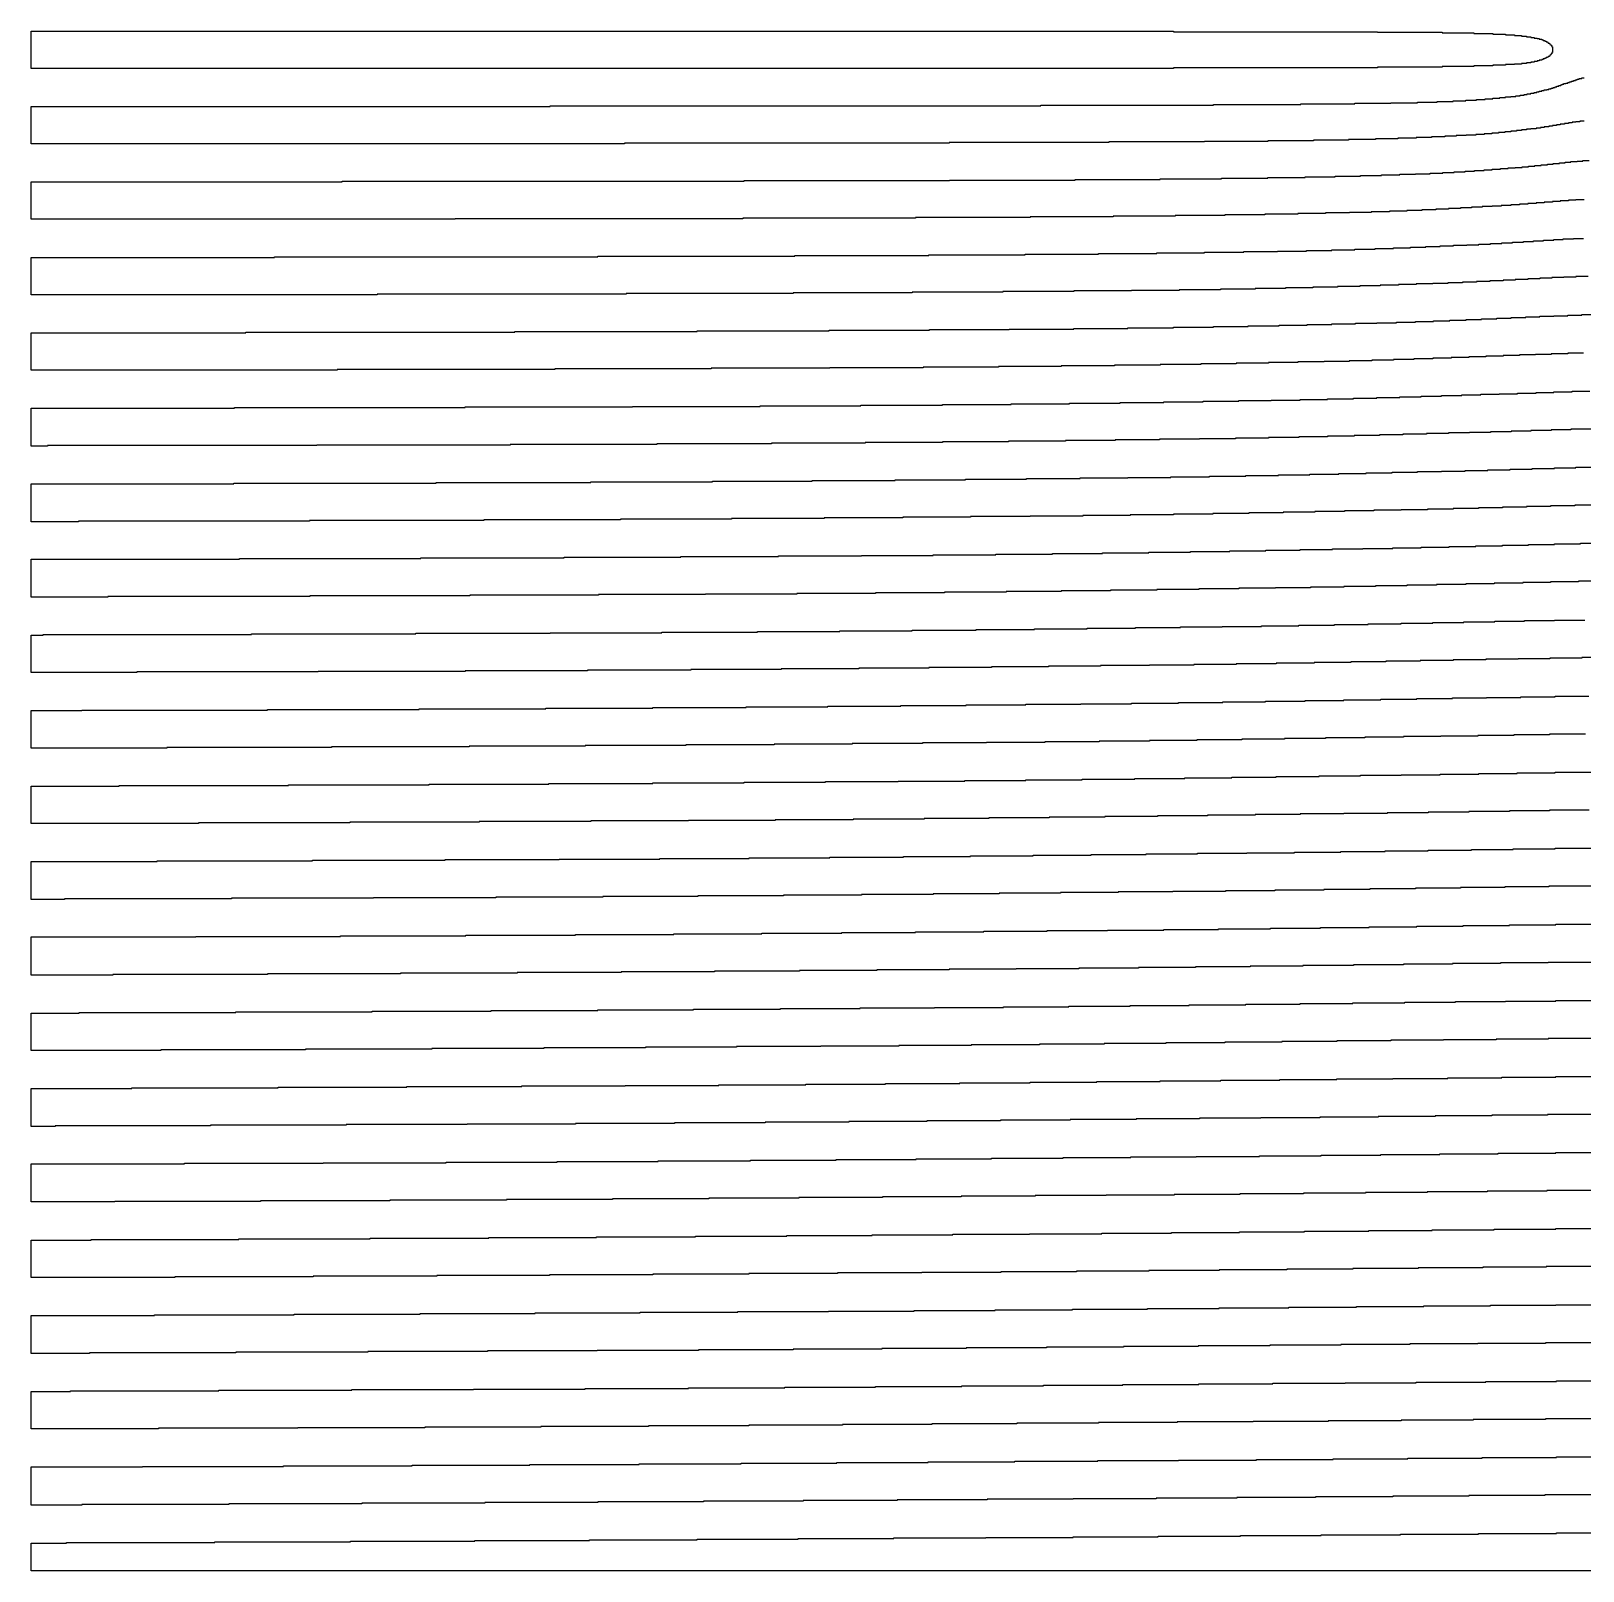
# Model space of a CAD drawing. Extents: x 600 to 5400, y 600 to 5400.
# Drawn here: x 600 to 3048, y 600 to 3029 of the extents above; entities that cross this region are included whole.
import ezdxf

# ---------------------------------------------------------------- set-up
doc = ezdxf.new("R2010")
doc.units = 0
doc.layers.add('LG_10_ZP600_INV_LG', color=5, linetype='CONTINUOUS')

msp = doc.modelspace()

# ---------------------------------------------------------------- linework, layer by layer
at = {"layer": 'LG_10_ZP600_INV_LG'}
msp.add_lwpolyline([(2402, 3029), (2402, 3028), (2724, 3028), (2724, 3027), (2826, 3027), (2826, 3026), (2876, 3026), (2876, 3025), (2906, 3025), (2906, 3024), (2926, 3024), (2926, 3023), (2940, 3023), (2940, 3022), (2951, 3022), (2951, 3021), (2959, 3021), (2959, 3020), (2966, 3020), (2966, 3019), (2971, 3019), (2971, 3018), (2976, 3018), (2976, 3017), (2979, 3017), (2979, 3016), (2983, 3016), (2983, 3015), (2985, 3015), (2985, 3014), (2988, 3014), (2988, 3013), (2990, 3013), (2990, 3012), (2992, 3012), (2992, 3011), (2993, 3011), (2993, 3010), (2995, 3010), (2995, 3009), (2996, 3009), (2996, 3008), (2997, 3008), (2997, 3007), (2998, 3007), (2998, 3006), (2999, 3006), (2999, 3004), (3000, 3004), (3000, 2995), (2999, 2995), (2999, 2993), (2998, 2993), (2998, 2992), (2997, 2992), (2997, 2991), (2996, 2991), (2996, 2990), (2995, 2990), (2995, 2989), (2993, 2989), (2993, 2988), (2992, 2988), (2992, 2987), (2990, 2987), (2990, 2986), (2988, 2986), (2988, 2985), (2985, 2985), (2985, 2984), (2983, 2984), (2983, 2983), (2979, 2983), (2979, 2982), (2976, 2982), (2976, 2981), (2971, 2981), (2971, 2980), (2966, 2980), (2966, 2979), (2959, 2979), (2959, 2978), (2951, 2978), (2951, 2977), (2940, 2977), (2940, 2976), (2926, 2976), (2926, 2975), (2906, 2975), (2906, 2974), (2876, 2974), (2876, 2973), (2826, 2973), (2826, 2972), (2724, 2972), (2724, 2971), (2402, 2971), (2402, 2970), (600, 2970), (600, 3029)], close=True, dxfattribs=at)
for points in [[(3050, 2887), (3043, 2887), (3043, 2886), (3037, 2886), (3037, 2885), (3031, 2885), (3031, 2884), (3025, 2884), (3025, 2883), (3019, 2883), (3019, 2882), (3012, 2882), (3012, 2881), (3006, 2881), (3006, 2880), (3000, 2880), (3000, 2879), (2994, 2879), (2994, 2878), (2987, 2878), (2987, 2877), (2981, 2877), (2981, 2876), (2974, 2876), (2974, 2875), (2966, 2875), (2966, 2874), (2959, 2874), (2959, 2873), (2951, 2873), (2951, 2872), (2943, 2872), (2943, 2871), (2934, 2871), (2934, 2870), (2925, 2870), (2925, 2869), (2915, 2869), (2915, 2868), (2904, 2868), (2904, 2867), (2892, 2867), (2892, 2866), (2879, 2866), (2879, 2865), (2864, 2865), (2864, 2864), (2848, 2864), (2848, 2863), (2830, 2863), (2830, 2862), (2809, 2862), (2809, 2861), (2785, 2861), (2785, 2860), (2756, 2860), (2756, 2859), (2721, 2859), (2721, 2858), (2678, 2858), (2678, 2857), (2623, 2857), (2623, 2856), (2551, 2856), (2551, 2855), (2451, 2855), (2451, 2854), (2300, 2854), (2300, 2853), (2048, 2853), (2048, 2852), (1536, 2852), (1536, 2851), (600, 2851), (600, 2910), (1419, 2910), (1419, 2911), (2193, 2911), (2193, 2912), (2465, 2912), (2465, 2913), (2603, 2913), (2603, 2914), (2688, 2914), (2688, 2915), (2745, 2915), (2745, 2916), (2787, 2916), (2787, 2917), (2818, 2917), (2818, 2918), (2843, 2918), (2843, 2919), (2863, 2919), (2863, 2920), (2880, 2920), (2880, 2921), (2894, 2921), (2894, 2922), (2906, 2922), (2906, 2923), (2917, 2923), (2917, 2924), (2926, 2924), (2926, 2925), (2934, 2925), (2934, 2926), (2942, 2926), (2942, 2927), (2949, 2927), (2949, 2928), (2955, 2928), (2955, 2929), (2960, 2929), (2960, 2930), (2966, 2930), (2966, 2931), (2971, 2931), (2971, 2932), (2975, 2932), (2975, 2933), (2979, 2933), (2979, 2934), (2983, 2934), (2983, 2935), (2987, 2935), (2987, 2936), (2991, 2936), (2991, 2937), (2994, 2937), (2994, 2938), (2998, 2938), (2998, 2939), (3001, 2939), (3001, 2940), (3004, 2940), (3004, 2941), (3007, 2941), (3007, 2942), (3010, 2942), (3010, 2943), (3013, 2943), (3013, 2944), (3015, 2944), (3015, 2945), (3018, 2945), (3018, 2946), (3021, 2946), (3021, 2947), (3024, 2947), (3024, 2948), (3027, 2948), (3027, 2949), (3030, 2949), (3030, 2950), (3033, 2950), (3033, 2951), (3036, 2951), (3036, 2952), (3039, 2952), (3039, 2953), (3042, 2953), (3042, 2954), (3046, 2954), (3046, 2955), (3050, 2955)], [(3050, 2763), (3037, 2763), (3037, 2762), (3025, 2762), (3025, 2761), (3012, 2761), (3012, 2760), (3000, 2760), (3000, 2759), (2987, 2759), (2987, 2758), (2974, 2758), (2974, 2757), (2961, 2757), (2961, 2756), (2948, 2756), (2948, 2755), (2934, 2755), (2934, 2754), (2919, 2754), (2919, 2753), (2905, 2753), (2905, 2752), (2889, 2752), (2889, 2751), (2872, 2751), (2872, 2750), (2855, 2750), (2855, 2749), (2836, 2749), (2836, 2748), (2816, 2748), (2816, 2747), (2794, 2747), (2794, 2746), (2770, 2746), (2770, 2745), (2743, 2745), (2743, 2744), (2714, 2744), (2714, 2743), (2680, 2743), (2680, 2742), (2642, 2742), (2642, 2741), (2598, 2741), (2598, 2740), (2546, 2740), (2546, 2739), (2483, 2739), (2483, 2738), (2405, 2738), (2405, 2737), (2307, 2737), (2307, 2736), (2176, 2736), (2176, 2735), (1995, 2735), (1995, 2734), (1723, 2734), (1723, 2733), (1269, 2733), (1269, 2732), (600, 2732), (600, 2791), (1091, 2791), (1091, 2792), (1725, 2792), (1725, 2793), (2049, 2793), (2049, 2794), (2247, 2794), (2247, 2795), (2381, 2795), (2381, 2796), (2478, 2796), (2478, 2797), (2551, 2797), (2551, 2798), (2610, 2798), (2610, 2799), (2657, 2799), (2657, 2800), (2697, 2800), (2697, 2801), (2730, 2801), (2730, 2802), (2759, 2802), (2759, 2803), (2784, 2803), (2784, 2804), (2807, 2804), (2807, 2805), (2827, 2805), (2827, 2806), (2845, 2806), (2845, 2807), (2862, 2807), (2862, 2808), (2877, 2808), (2877, 2809), (2892, 2809), (2892, 2810), (2905, 2810), (2905, 2811), (2918, 2811), (2918, 2812), (2930, 2812), (2930, 2813), (2941, 2813), (2941, 2814), (2952, 2814), (2952, 2815), (2962, 2815), (2962, 2816), (2972, 2816), (2972, 2817), (2982, 2817), (2982, 2818), (2992, 2818), (2992, 2819), (3001, 2819), (3001, 2820), (3011, 2820), (3011, 2821), (3020, 2821), (3020, 2822), (3029, 2822), (3029, 2823), (3039, 2823), (3039, 2824), (3048, 2824), (3048, 2825), (3058, 2825)], [(3056, 2642), (3037, 2642), (3037, 2641), (3018, 2641), (3018, 2640), (2999, 2640), (2999, 2639), (2980, 2639), (2980, 2638), (2961, 2638), (2961, 2637), (2941, 2637), (2941, 2636), (2922, 2636), (2922, 2635), (2901, 2635), (2901, 2634), (2880, 2634), (2880, 2633), (2858, 2633), (2858, 2632), (2835, 2632), (2835, 2631), (2811, 2631), (2811, 2630), (2785, 2630), (2785, 2629), (2757, 2629), (2757, 2628), (2728, 2628), (2728, 2627), (2696, 2627), (2696, 2626), (2661, 2626), (2661, 2625), (2622, 2625), (2622, 2624), (2579, 2624), (2579, 2623), (2531, 2623), (2531, 2622), (2476, 2622), (2476, 2621), (2411, 2621), (2411, 2620), (2336, 2620), (2336, 2619), (2245, 2619), (2245, 2618), (2133, 2618), (2133, 2617), (1990, 2617), (1990, 2616), (1802, 2616), (1802, 2615), (1539, 2615), (1539, 2614), (1146, 2614), (1146, 2613), (600, 2613), (600, 2672), (984, 2672), (984, 2673), (1494, 2673), (1494, 2674), (1805, 2674), (1805, 2675), (2016, 2675), (2016, 2676), (2168, 2676), (2168, 2677), (2284, 2677), (2284, 2678), (2376, 2678), (2376, 2679), (2451, 2679), (2451, 2680), (2513, 2680), (2513, 2681), (2566, 2681), (2566, 2682), (2612, 2682), (2612, 2683), (2652, 2683), (2652, 2684), (2688, 2684), (2688, 2685), (2720, 2685), (2720, 2686), (2749, 2686), (2749, 2687), (2776, 2687), (2776, 2688), (2800, 2688), (2800, 2689), (2823, 2689), (2823, 2690), (2844, 2690), (2844, 2691), (2865, 2691), (2865, 2692), (2884, 2692), (2884, 2693), (2902, 2693), (2902, 2694), (2920, 2694), (2920, 2695), (2937, 2695), (2937, 2696), (2954, 2696), (2954, 2697), (2970, 2697), (2970, 2698), (2986, 2698), (2986, 2699), (3002, 2699), (3002, 2700), (3017, 2700), (3017, 2701), (3033, 2701), (3033, 2702), (3049, 2702)], [(3049, 2521), (3024, 2521), (3024, 2520), (2998, 2520), (2998, 2519), (2973, 2519), (2973, 2518), (2948, 2518), (2948, 2517), (2922, 2517), (2922, 2516), (2895, 2516), (2895, 2515), (2868, 2515), (2868, 2514), (2840, 2514), (2840, 2513), (2811, 2513), (2811, 2512), (2781, 2512), (2781, 2511), (2749, 2511), (2749, 2510), (2715, 2510), (2715, 2509), (2679, 2509), (2679, 2508), (2640, 2508), (2640, 2507), (2598, 2507), (2598, 2506), (2552, 2506), (2552, 2505), (2501, 2505), (2501, 2504), (2445, 2504), (2445, 2503), (2381, 2503), (2381, 2502), (2309, 2502), (2309, 2501), (2225, 2501), (2225, 2500), (2126, 2500), (2126, 2499), (2007, 2499), (2007, 2498), (1860, 2498), (1860, 2497), (1673, 2497), (1673, 2496), (1426, 2496), (1426, 2495), (1083, 2495), (1083, 2494), (600, 2494), (600, 2553), (939, 2553), (939, 2554), (1363, 2554), (1363, 2555), (1651, 2555), (1651, 2556), (1859, 2556), (1859, 2557), (2017, 2557), (2017, 2558), (2143, 2558), (2143, 2559), (2245, 2559), (2245, 2560), (2330, 2560), (2330, 2561), (2402, 2561), (2402, 2562), (2465, 2562), (2465, 2563), (2520, 2563), (2520, 2564), (2569, 2564), (2569, 2565), (2613, 2565), (2613, 2566), (2652, 2566), (2652, 2567), (2689, 2567), (2689, 2568), (2723, 2568), (2723, 2569), (2754, 2569), (2754, 2570), (2784, 2570), (2784, 2571), (2812, 2571), (2812, 2572), (2838, 2572), (2838, 2573), (2864, 2573), (2864, 2574), (2888, 2574), (2888, 2575), (2912, 2575), (2912, 2576), (2935, 2576), (2935, 2577), (2958, 2577), (2958, 2578), (2980, 2578), (2980, 2579), (3002, 2579), (3002, 2580), (3024, 2580), (3024, 2581), (3046, 2581), (3046, 2582), (3068, 2582)], [(3061, 2401), (3029, 2401), (3029, 2400), (2998, 2400), (2998, 2399), (2966, 2399), (2966, 2398), (2935, 2398), (2935, 2397), (2902, 2397), (2902, 2396), (2869, 2396), (2869, 2395), (2836, 2395), (2836, 2394), (2801, 2394), (2801, 2393), (2764, 2393), (2764, 2392), (2727, 2392), (2727, 2391), (2687, 2391), (2687, 2390), (2645, 2390), (2645, 2389), (2600, 2389), (2600, 2388), (2552, 2388), (2552, 2387), (2500, 2387), (2500, 2386), (2443, 2386), (2443, 2385), (2380, 2385), (2380, 2384), (2310, 2384), (2310, 2383), (2232, 2383), (2232, 2382), (2142, 2382), (2142, 2381), (2038, 2381), (2038, 2380), (1916, 2380), (1916, 2379), (1768, 2379), (1768, 2378), (1587, 2378), (1587, 2377), (1356, 2377), (1356, 2376), (1051, 2376), (1051, 2375), (626, 2375), (626, 2374), (600, 2374), (600, 2434), (921, 2434), (921, 2435), (1285, 2435), (1285, 2436), (1549, 2436), (1549, 2437), (1750, 2437), (1750, 2438), (1909, 2438), (1909, 2439), (2038, 2439), (2038, 2440), (2146, 2440), (2146, 2441), (2238, 2441), (2238, 2442), (2318, 2442), (2318, 2443), (2387, 2443), (2387, 2444), (2449, 2444), (2449, 2445), (2505, 2445), (2505, 2446), (2556, 2446), (2556, 2447), (2602, 2447), (2602, 2448), (2645, 2448), (2645, 2449), (2686, 2449), (2686, 2450), (2723, 2450), (2723, 2451), (2759, 2451), (2759, 2452), (2793, 2452), (2793, 2453), (2825, 2453), (2825, 2454), (2857, 2454), (2857, 2455), (2887, 2455), (2887, 2456), (2916, 2456), (2916, 2457), (2945, 2457), (2945, 2458), (2974, 2458), (2974, 2459), (3002, 2459), (3002, 2460), (3031, 2460), (3031, 2461), (3059, 2461)], [(3073, 2281), (3035, 2281), (3035, 2280), (2997, 2280), (2997, 2279), (2959, 2279), (2959, 2278), (2921, 2278), (2921, 2277), (2883, 2277), (2883, 2276), (2843, 2276), (2843, 2275), (2803, 2275), (2803, 2274), (2761, 2274), (2761, 2273), (2718, 2273), (2718, 2272), (2672, 2272), (2672, 2271), (2625, 2271), (2625, 2270), (2575, 2270), (2575, 2269), (2521, 2269), (2521, 2268), (2464, 2268), (2464, 2267), (2402, 2267), (2402, 2266), (2334, 2266), (2334, 2265), (2259, 2265), (2259, 2264), (2176, 2264), (2176, 2263), (2082, 2263), (2082, 2262), (1975, 2262), (1975, 2261), (1851, 2261), (1851, 2260), (1705, 2260), (1705, 2259), (1530, 2259), (1530, 2258), (1314, 2258), (1314, 2257), (1039, 2257), (1039, 2256), (675, 2256), (675, 2255), (600, 2255), (600, 2315), (920, 2315), (920, 2316), (1239, 2316), (1239, 2317), (1483, 2317), (1483, 2318), (1675, 2318), (1675, 2319), (1832, 2319), (1832, 2320), (1963, 2320), (1963, 2321), (2074, 2321), (2074, 2322), (2170, 2322), (2170, 2323), (2255, 2323), (2255, 2324), (2330, 2324), (2330, 2325), (2398, 2325), (2398, 2326), (2459, 2326), (2459, 2327), (2516, 2327), (2516, 2328), (2568, 2328), (2568, 2329), (2617, 2329), (2617, 2330), (2663, 2330), (2663, 2331), (2706, 2331), (2706, 2332), (2747, 2332), (2747, 2333), (2787, 2333), (2787, 2334), (2825, 2334), (2825, 2335), (2862, 2335), (2862, 2336), (2898, 2336), (2898, 2337), (2933, 2337), (2933, 2338), (2968, 2338), (2968, 2339), (3003, 2339), (3003, 2340), (3037, 2340), (3037, 2341), (3072, 2341)], [(3085, 2161), (3041, 2161), (3041, 2160), (2997, 2160), (2997, 2159), (2953, 2159), (2953, 2158), (2908, 2158), (2908, 2157), (2863, 2157), (2863, 2156), (2817, 2156), (2817, 2155), (2770, 2155), (2770, 2154), (2721, 2154), (2721, 2153), (2671, 2153), (2671, 2152), (2618, 2152), (2618, 2151), (2563, 2151), (2563, 2150), (2505, 2150), (2505, 2149), (2442, 2149), (2442, 2148), (2376, 2148), (2376, 2147), (2303, 2147), (2303, 2146), (2225, 2146), (2225, 2145), (2138, 2145), (2138, 2144), (2041, 2144), (2041, 2143), (1932, 2143), (1932, 2142), (1808, 2142), (1808, 2141), (1664, 2141), (1664, 2140), (1495, 2140), (1495, 2139), (1292, 2139), (1292, 2138), (1040, 2138), (1040, 2137), (721, 2137), (721, 2136), (600, 2136), (600, 2196), (929, 2196), (929, 2197), (1215, 2197), (1215, 2198), (1441, 2198), (1441, 2199), (1625, 2199), (1625, 2200), (1779, 2200), (1779, 2201), (1910, 2201), (1910, 2202), (2023, 2202), (2023, 2203), (2122, 2203), (2122, 2204), (2211, 2204), (2211, 2205), (2290, 2205), (2290, 2206), (2363, 2206), (2363, 2207), (2429, 2207), (2429, 2208), (2491, 2208), (2491, 2209), (2548, 2209), (2548, 2210), (2602, 2210), (2602, 2211), (2653, 2211), (2653, 2212), (2701, 2212), (2701, 2213), (2748, 2213), (2748, 2214), (2793, 2214), (2793, 2215), (2837, 2215), (2837, 2216), (2879, 2216), (2879, 2217), (2921, 2217), (2921, 2218), (2962, 2218), (2962, 2219), (3003, 2219), (3003, 2220), (3044, 2220), (3044, 2221), (3085, 2221)], [(3097, 2041), (3046, 2041), (3046, 2040), (2996, 2040), (2996, 2039), (2946, 2039), (2946, 2038), (2895, 2038), (2895, 2037), (2843, 2037), (2843, 2036), (2791, 2036), (2791, 2035), (2737, 2035), (2737, 2034), (2682, 2034), (2682, 2033), (2624, 2033), (2624, 2032), (2564, 2032), (2564, 2031), (2501, 2031), (2501, 2030), (2434, 2030), (2434, 2029), (2364, 2029), (2364, 2028), (2287, 2028), (2287, 2027), (2205, 2027), (2205, 2026), (2115, 2026), (2115, 2025), (2016, 2025), (2016, 2024), (1906, 2024), (1906, 2023), (1783, 2023), (1783, 2022), (1641, 2022), (1641, 2021), (1478, 2021), (1478, 2020), (1285, 2020), (1285, 2019), (1053, 2019), (1053, 2018), (767, 2018), (767, 2017), (600, 2017), (600, 2076), (619, 2076), (619, 2077), (948, 2077), (948, 2078), (1207, 2078), (1207, 2079), (1419, 2079), (1419, 2080), (1595, 2080), (1595, 2081), (1746, 2081), (1746, 2082), (1876, 2082), (1876, 2083), (1990, 2083), (1990, 2084), (2091, 2084), (2091, 2085), (2183, 2085), (2183, 2086), (2266, 2086), (2266, 2087), (2342, 2087), (2342, 2088), (2413, 2088), (2413, 2089), (2479, 2089), (2479, 2090), (2541, 2090), (2541, 2091), (2600, 2091), (2600, 2092), (2656, 2092), (2656, 2093), (2709, 2093), (2709, 2094), (2761, 2094), (2761, 2095), (2811, 2095), (2811, 2096), (2860, 2096), (2860, 2097), (2909, 2097), (2909, 2098), (2956, 2098), (2956, 2099), (3003, 2099), (3003, 2100), (3051, 2100)], [(3052, 1920), (2995, 1920), (2995, 1919), (2939, 1919), (2939, 1918), (2882, 1918), (2882, 1917), (2824, 1917), (2824, 1916), (2765, 1916), (2765, 1915), (2704, 1915), (2704, 1914), (2642, 1914), (2642, 1913), (2577, 1913), (2577, 1912), (2510, 1912), (2510, 1911), (2439, 1911), (2439, 1910), (2364, 1910), (2364, 1909), (2285, 1909), (2285, 1908), (2199, 1908), (2199, 1907), (2107, 1907), (2107, 1906), (2006, 1906), (2006, 1905), (1895, 1905), (1895, 1904), (1772, 1904), (1772, 1903), (1633, 1903), (1633, 1902), (1474, 1902), (1474, 1901), (1291, 1901), (1291, 1900), (1074, 1900), (1074, 1899), (814, 1899), (814, 1898), (600, 1898), (600, 1957), (680, 1957), (680, 1958), (973, 1958), (973, 1959), (1212, 1959), (1212, 1960), (1412, 1960), (1412, 1961), (1581, 1961), (1581, 1962), (1728, 1962), (1728, 1963), (1857, 1963), (1857, 1964), (1972, 1964), (1972, 1965), (2075, 1965), (2075, 1966), (2169, 1966), (2169, 1967), (2256, 1967), (2256, 1968), (2336, 1968), (2336, 1969), (2410, 1969), (2410, 1970), (2480, 1970), (2480, 1971), (2547, 1971), (2547, 1972), (2610, 1972), (2610, 1973), (2671, 1973), (2671, 1974), (2729, 1974), (2729, 1975), (2786, 1975), (2786, 1976), (2842, 1976), (2842, 1977), (2896, 1977), (2896, 1978), (2950, 1978), (2950, 1979), (3004, 1979), (3004, 1980), (3057, 1980)], [(3058, 1800), (2995, 1800), (2995, 1799), (2932, 1799), (2932, 1798), (2868, 1798), (2868, 1797), (2804, 1797), (2804, 1796), (2739, 1796), (2739, 1795), (2671, 1795), (2671, 1794), (2602, 1794), (2602, 1793), (2531, 1793), (2531, 1792), (2456, 1792), (2456, 1791), (2377, 1791), (2377, 1790), (2294, 1790), (2294, 1789), (2206, 1789), (2206, 1788), (2111, 1788), (2111, 1787), (2009, 1787), (2009, 1786), (1897, 1786), (1897, 1785), (1774, 1785), (1774, 1784), (1637, 1784), (1637, 1783), (1483, 1783), (1483, 1782), (1307, 1782), (1307, 1781), (1103, 1781), (1103, 1780), (864, 1780), (864, 1779), (600, 1779), (600, 1838), (739, 1838), (739, 1839), (1006, 1839), (1006, 1840), (1228, 1840), (1228, 1841), (1417, 1841), (1417, 1842), (1581, 1842), (1581, 1843), (1725, 1843), (1725, 1844), (1853, 1844), (1853, 1845), (1968, 1845), (1968, 1846), (2073, 1846), (2073, 1847), (2169, 1847), (2169, 1848), (2258, 1848), (2258, 1849), (2341, 1849), (2341, 1850), (2420, 1850), (2420, 1851), (2494, 1851), (2494, 1852), (2564, 1852), (2564, 1853), (2632, 1853), (2632, 1854), (2697, 1854), (2697, 1855), (2761, 1855), (2761, 1856), (2823, 1856), (2823, 1857), (2884, 1857), (2884, 1858), (2944, 1858), (2944, 1859), (3004, 1859), (3004, 1860), (3064, 1860)], [(3063, 1680), (2994, 1680), (2994, 1679), (2925, 1679), (2925, 1678), (2855, 1678), (2855, 1677), (2784, 1677), (2784, 1676), (2712, 1676), (2712, 1675), (2639, 1675), (2639, 1674), (2562, 1674), (2562, 1673), (2484, 1673), (2484, 1672), (2401, 1672), (2401, 1671), (2315, 1671), (2315, 1670), (2224, 1670), (2224, 1669), (2127, 1669), (2127, 1668), (2023, 1668), (2023, 1667), (1910, 1667), (1910, 1666), (1787, 1666), (1787, 1665), (1652, 1665), (1652, 1664), (1502, 1664), (1502, 1663), (1333, 1663), (1333, 1662), (1140, 1662), (1140, 1661), (916, 1661), (916, 1660), (653, 1660), (653, 1659), (600, 1659), (600, 1719), (799, 1719), (799, 1720), (1044, 1720), (1044, 1721), (1253, 1721), (1253, 1722), (1433, 1722), (1433, 1723), (1592, 1723), (1592, 1724), (1733, 1724), (1733, 1725), (1860, 1725), (1860, 1726), (1976, 1726), (1976, 1727), (2082, 1727), (2082, 1728), (2181, 1728), (2181, 1729), (2272, 1729), (2272, 1730), (2359, 1730), (2359, 1731), (2440, 1731), (2440, 1732), (2518, 1732), (2518, 1733), (2593, 1733), (2593, 1734), (2666, 1734), (2666, 1735), (2736, 1735), (2736, 1736), (2804, 1736), (2804, 1737), (2872, 1737), (2872, 1738), (2938, 1738), (2938, 1739), (3004, 1739), (3004, 1740), (3070, 1740)], [(3069, 1560), (2993, 1560), (2993, 1559), (2918, 1559), (2918, 1558), (2842, 1558), (2842, 1557), (2765, 1557), (2765, 1556), (2686, 1556), (2686, 1555), (2606, 1555), (2606, 1554), (2523, 1554), (2523, 1553), (2437, 1553), (2437, 1552), (2347, 1552), (2347, 1551), (2253, 1551), (2253, 1550), (2154, 1550), (2154, 1549), (2048, 1549), (2048, 1548), (1934, 1548), (1934, 1547), (1812, 1547), (1812, 1546), (1678, 1546), (1678, 1545), (1531, 1545), (1531, 1544), (1367, 1544), (1367, 1543), (1183, 1543), (1183, 1542), (973, 1542), (973, 1541), (729, 1541), (729, 1540), (600, 1540), (600, 1600), (860, 1600), (860, 1601), (1088, 1601), (1088, 1602), (1286, 1602), (1286, 1603), (1459, 1603), (1459, 1604), (1614, 1604), (1614, 1605), (1753, 1605), (1753, 1606), (1879, 1606), (1879, 1607), (1995, 1607), (1995, 1608), (2103, 1608), (2103, 1609), (2203, 1609), (2203, 1610), (2298, 1610), (2298, 1611), (2387, 1611), (2387, 1612), (2473, 1612), (2473, 1613), (2555, 1613), (2555, 1614), (2634, 1614), (2634, 1615), (2711, 1615), (2711, 1616), (2786, 1616), (2786, 1617), (2859, 1617), (2859, 1618), (2932, 1618), (2932, 1619), (3005, 1619), (3005, 1620), (3077, 1620)], [(3074, 1440), (2993, 1440), (2993, 1439), (2911, 1439), (2911, 1438), (2828, 1438), (2828, 1437), (2745, 1437), (2745, 1436), (2660, 1436), (2660, 1435), (2573, 1435), (2573, 1434), (2483, 1434), (2483, 1433), (2390, 1433), (2390, 1432), (2293, 1432), (2293, 1431), (2191, 1431), (2191, 1430), (2083, 1430), (2083, 1429), (1969, 1429), (1969, 1428), (1846, 1428), (1846, 1427), (1713, 1427), (1713, 1426), (1569, 1426), (1569, 1425), (1409, 1425), (1409, 1424), (1232, 1424), (1232, 1423), (1033, 1423), (1033, 1422), (805, 1422), (805, 1421), (600, 1421), (600, 1480), (676, 1480), (676, 1481), (923, 1481), (923, 1482), (1138, 1482), (1138, 1483), (1326, 1483), (1326, 1484), (1494, 1484), (1494, 1485), (1645, 1485), (1645, 1486), (1782, 1486), (1782, 1487), (1908, 1487), (1908, 1488), (2025, 1488), (2025, 1489), (2134, 1489), (2134, 1490), (2237, 1490), (2237, 1491), (2334, 1491), (2334, 1492), (2427, 1492), (2427, 1493), (2516, 1493), (2516, 1494), (2602, 1494), (2602, 1495), (2685, 1495), (2685, 1496), (2767, 1496), (2767, 1497), (2847, 1497), (2847, 1498), (2926, 1498), (2926, 1499), (3005, 1499), (3005, 1500), (3083, 1500)], [(3080, 1320), (2992, 1320), (2992, 1319), (2904, 1319), (2904, 1318), (2815, 1318), (2815, 1317), (2725, 1317), (2725, 1316), (2633, 1316), (2633, 1315), (2540, 1315), (2540, 1314), (2443, 1314), (2443, 1313), (2343, 1313), (2343, 1312), (2239, 1312), (2239, 1311), (2129, 1311), (2129, 1310), (2013, 1310), (2013, 1309), (1890, 1309), (1890, 1308), (1758, 1308), (1758, 1307), (1615, 1307), (1615, 1306), (1459, 1306), (1459, 1305), (1288, 1305), (1288, 1304), (1097, 1304), (1097, 1303), (883, 1303), (883, 1302), (638, 1302), (638, 1301), (600, 1301), (600, 1361), (759, 1361), (759, 1362), (990, 1362), (990, 1363), (1193, 1363), (1193, 1364), (1374, 1364), (1374, 1365), (1537, 1365), (1537, 1366), (1685, 1366), (1685, 1367), (1822, 1367), (1822, 1368), (1948, 1368), (1948, 1369), (2065, 1369), (2065, 1370), (2176, 1370), (2176, 1371), (2281, 1371), (2281, 1372), (2381, 1372), (2381, 1373), (2477, 1373), (2477, 1374), (2570, 1374), (2570, 1375), (2660, 1375), (2660, 1376), (2748, 1376), (2748, 1377), (2835, 1377), (2835, 1378), (2920, 1378), (2920, 1379), (3005, 1379), (3005, 1380), (3090, 1380)], [(3085, 1200), (2991, 1200), (2991, 1199), (2897, 1199), (2897, 1198), (2802, 1198), (2802, 1197), (2705, 1197), (2705, 1196), (2607, 1196), (2607, 1195), (2507, 1195), (2507, 1194), (2403, 1194), (2403, 1193), (2296, 1193), (2296, 1192), (2184, 1192), (2184, 1191), (2067, 1191), (2067, 1190), (1943, 1190), (1943, 1189), (1811, 1189), (1811, 1188), (1669, 1188), (1669, 1187), (1517, 1187), (1517, 1186), (1350, 1186), (1350, 1185), (1166, 1185), (1166, 1184), (962, 1184), (962, 1183), (732, 1183), (732, 1182), (600, 1182), (600, 1242), (842, 1242), (842, 1243), (1061, 1243), (1061, 1244), (1255, 1244), (1255, 1245), (1430, 1245), (1430, 1246), (1589, 1246), (1589, 1247), (1735, 1247), (1735, 1248), (1870, 1248), (1870, 1249), (1996, 1249), (1996, 1250), (2115, 1250), (2115, 1251), (2228, 1251), (2228, 1252), (2335, 1252), (2335, 1253), (2438, 1253), (2438, 1254), (2538, 1254), (2538, 1255), (2635, 1255), (2635, 1256), (2729, 1256), (2729, 1257), (2822, 1257), (2822, 1258), (2914, 1258), (2914, 1259), (3005, 1259), (3005, 1260), (3096, 1260)], [(3091, 1080), (2990, 1080), (2990, 1079), (2890, 1079), (2890, 1078), (2788, 1078), (2788, 1077), (2685, 1077), (2685, 1076), (2581, 1076), (2581, 1075), (2474, 1075), (2474, 1074), (2363, 1074), (2363, 1073), (2249, 1073), (2249, 1072), (2130, 1072), (2130, 1071), (2005, 1071), (2005, 1070), (1872, 1070), (1872, 1069), (1732, 1069), (1732, 1068), (1581, 1068), (1581, 1067), (1418, 1067), (1418, 1066), (1240, 1066), (1240, 1065), (1045, 1065), (1045, 1064), (827, 1064), (827, 1063), (600, 1063), (600, 1122), (695, 1122), (695, 1123), (928, 1123), (928, 1124), (1135, 1124), (1135, 1125), (1322, 1125), (1322, 1126), (1492, 1126), (1492, 1127), (1648, 1127), (1648, 1128), (1792, 1128), (1792, 1129), (1927, 1129), (1927, 1130), (2054, 1130), (2054, 1131), (2175, 1131), (2175, 1132), (2289, 1132), (2289, 1133), (2399, 1133), (2399, 1134), (2506, 1134), (2506, 1135), (2609, 1135), (2609, 1136), (2710, 1136), (2710, 1137), (2810, 1137), (2810, 1138), (2908, 1138), (2908, 1139), (3005, 1139), (3005, 1140), (3103, 1140)], [(3096, 960), (2989, 960), (2989, 959), (2882, 959), (2882, 958), (2775, 958), (2775, 957), (2666, 957), (2666, 956), (2554, 956), (2554, 955), (2441, 955), (2441, 954), (2323, 954), (2323, 953), (2202, 953), (2202, 952), (2075, 952), (2075, 951), (1942, 951), (1942, 950), (1802, 950), (1802, 949), (1653, 949), (1653, 948), (1493, 948), (1493, 947), (1320, 947), (1320, 946), (1131, 946), (1131, 945), (923, 945), (923, 944), (692, 944), (692, 943), (600, 943), (600, 1003), (795, 1003), (795, 1004), (1015, 1004), (1015, 1005), (1214, 1005), (1214, 1006), (1395, 1006), (1395, 1007), (1561, 1007), (1561, 1008), (1715, 1008), (1715, 1009), (1858, 1009), (1858, 1010), (1993, 1010), (1993, 1011), (2121, 1011), (2121, 1012), (2243, 1012), (2243, 1013), (2361, 1013), (2361, 1014), (2474, 1014), (2474, 1015), (2584, 1015), (2584, 1016), (2691, 1016), (2691, 1017), (2797, 1017), (2797, 1018), (2902, 1018), (2902, 1019), (3005, 1019), (3005, 1020), (3109, 1020)], [(3102, 840), (2989, 840), (2989, 839), (2875, 839), (2875, 838), (2761, 838), (2761, 837), (2646, 837), (2646, 836), (2528, 836), (2528, 835), (2408, 835), (2408, 834), (2284, 834), (2284, 833), (2155, 833), (2155, 832), (2021, 832), (2021, 831), (1880, 831), (1880, 830), (1732, 830), (1732, 829), (1574, 829), (1574, 828), (1404, 828), (1404, 827), (1221, 827), (1221, 826), (1021, 826), (1021, 825), (801, 825), (801, 824), (600, 824), (600, 883), (662, 883), (662, 884), (896, 884), (896, 885), (1106, 885), (1106, 886), (1298, 886), (1298, 887), (1474, 887), (1474, 888), (1637, 888), (1637, 889), (1789, 889), (1789, 890), (1932, 890), (1932, 891), (2068, 891), (2068, 892), (2197, 892), (2197, 893), (2322, 893), (2322, 894), (2442, 894), (2442, 895), (2559, 895), (2559, 896), (2673, 896), (2673, 897), (2785, 897), (2785, 898), (2895, 898), (2895, 899), (3006, 899), (3006, 900), (3116, 900)], [(3107, 720), (2988, 720), (2988, 719), (2868, 719), (2868, 718), (2748, 718), (2748, 717), (2626, 717), (2626, 716), (2502, 716), (2502, 715), (2375, 715), (2375, 714), (2244, 714), (2244, 713), (2108, 713), (2108, 712), (1966, 712), (1966, 711), (1818, 711), (1818, 710), (1661, 710), (1661, 709), (1494, 709), (1494, 708), (1316, 708), (1316, 707), (1122, 707), (1122, 706), (912, 706), (912, 705), (680, 705), (680, 704), (600, 704), (600, 764), (776, 764), (776, 765), (998, 765), (998, 766), (1201, 766), (1201, 767), (1387, 767), (1387, 768), (1559, 768), (1559, 769), (1720, 769), (1720, 770), (1871, 770), (1871, 771), (2015, 771), (2015, 772), (2152, 772), (2152, 773), (2283, 773), (2283, 774), (2410, 774), (2410, 775), (2533, 775), (2533, 776), (2654, 776), (2654, 777), (2772, 777), (2772, 778), (2889, 778), (2889, 779), (3006, 779), (3006, 780), (3122, 780)], [(3113, 600), (600, 600), (600, 644), (656, 644), (656, 645), (890, 645), (890, 646), (1104, 646), (1104, 647), (1300, 647), (1300, 648), (1481, 648), (1481, 649), (1651, 649), (1651, 650), (1810, 650), (1810, 651), (1961, 651), (1961, 652), (2106, 652), (2106, 653), (2244, 653), (2244, 654), (2378, 654), (2378, 655), (2508, 655), (2508, 656), (2635, 656), (2635, 657), (2760, 657), (2760, 658), (2883, 658), (2883, 659), (3006, 659), (3006, 660), (3128, 660)]]:
    msp.add_lwpolyline(points, dxfattribs=at)

doc.saveas('drawing.dxf')
